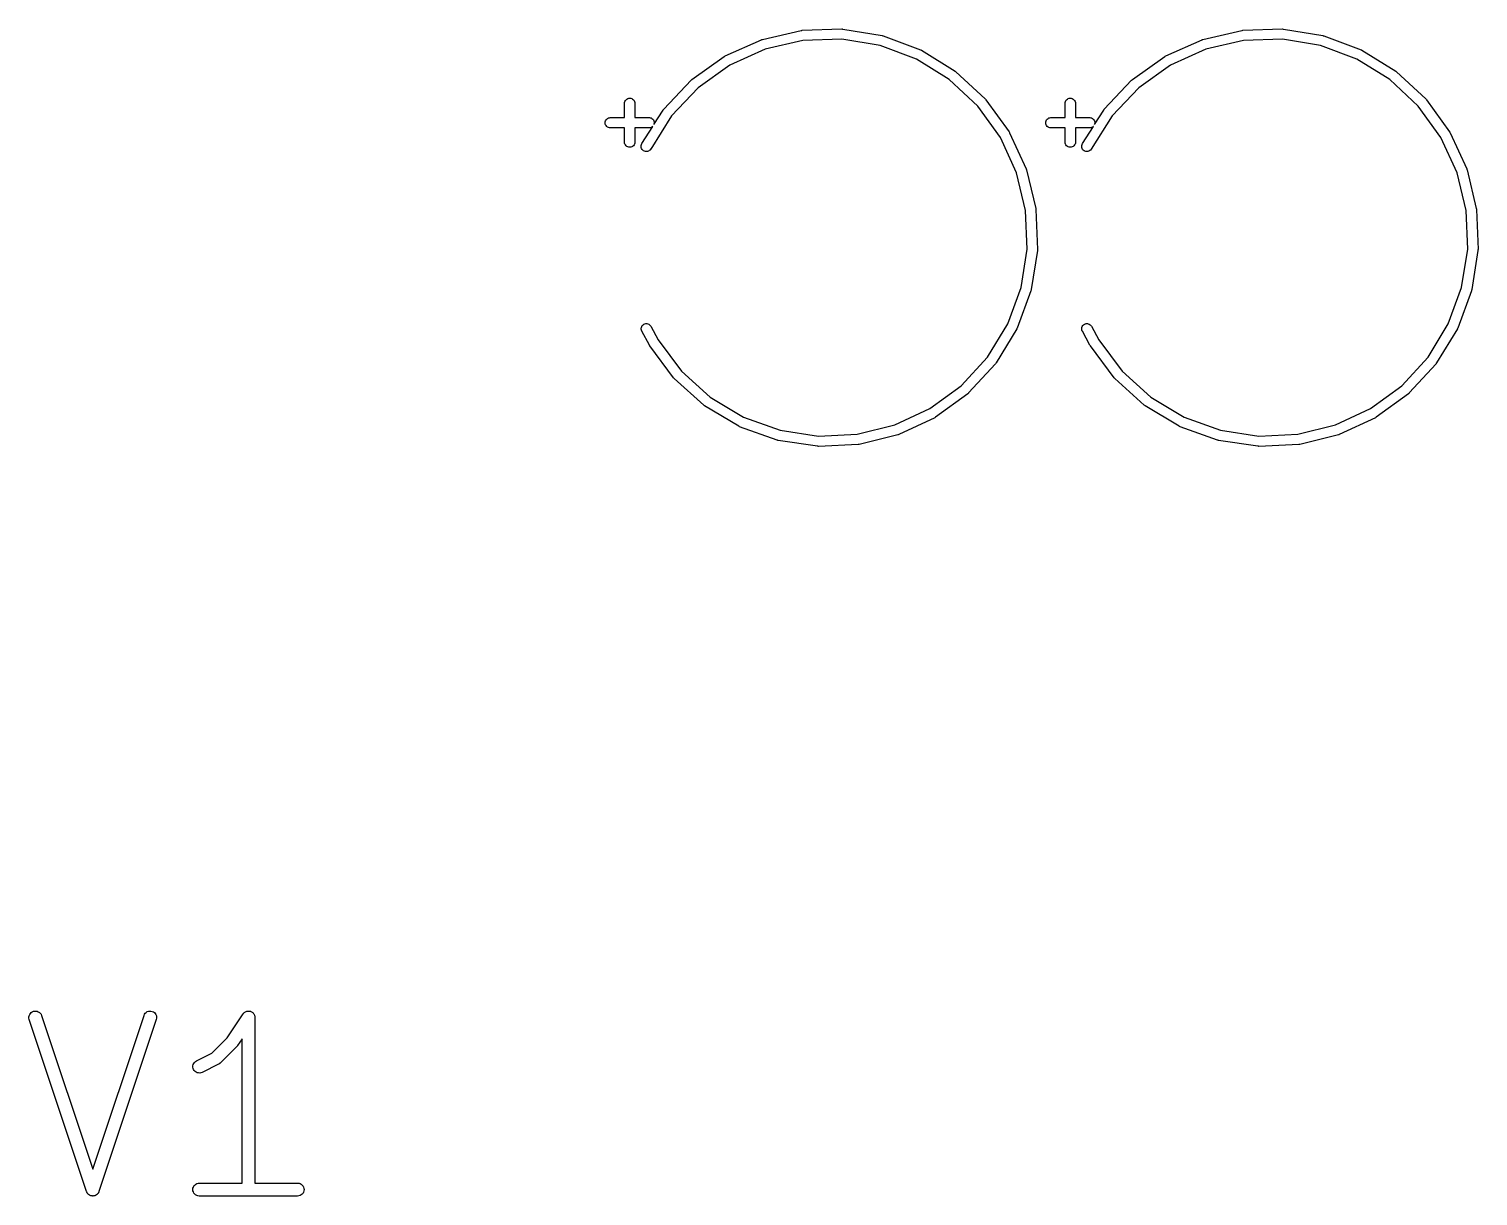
# Model space of a CAD drawing. Extents: x 74.5 to 148.7, y -138.1 to -71.3.
# Drawn here: x 74.51 to 91.35, y -138.14 to -124.58 of the extents above; entities that cross this region are included whole.
import ezdxf

# ---------------------------------------------------------------- set-up
doc = ezdxf.new("R2010")
doc.units = 0
doc.header["$MEASUREMENT"] = 0
doc.layers.add('BLACK', color=7, linetype='CONTINUOUS')

msp = doc.modelspace()

# ---------------------------------------------------------------- linework, layer by layer
at = {"layer": 'BLACK', "linetype": 'CONTINUOUS'}
for p, q in [((83.0293, -124.696), (83.4799, -124.591)), ((83.4799, -124.591), (83.4807, -124.591)), ((83.4807, -124.591), (83.4862, -124.591)), ((83.4862, -124.591), (83.4915, -124.59)), ((83.4915, -124.59), (83.9538, -124.575)), ((83.9538, -124.575), (83.9547, -124.575)), ((83.9547, -124.575), (83.9601, -124.576)), ((83.9601, -124.576), (83.9655, -124.576)), ((83.9655, -124.576), (84.4219, -124.651)), ((88.1493, -124.696), (88.5999, -124.591)), ((88.5999, -124.591), (88.6007, -124.591)), ((88.6007, -124.591), (88.6062, -124.591)), ((88.6062, -124.591), (88.6115, -124.59)), ((88.6115, -124.59), (89.0738, -124.575)), ((89.0738, -124.575), (89.0747, -124.575)), ((89.0747, -124.575), (89.0801, -124.576)), ((89.0801, -124.576), (89.0855, -124.576)), ((89.0855, -124.576), (89.5419, -124.651)), ((82.5964, -124.889), (83.0182, -124.7)), ((83.0182, -124.7), (83.0189, -124.699)), ((83.0189, -124.699), (83.0241, -124.697)), ((83.0241, -124.697), (83.0293, -124.696)), ((83.5012, -124.71), (83.0621, -124.811)), ((83.9518, -124.695), (83.5012, -124.71)), ((84.3965, -124.769), (83.9518, -124.695)), ((84.8186, -124.927), (84.3965, -124.769)), ((84.4219, -124.651), (84.4227, -124.651)), ((84.4227, -124.651), (84.428, -124.653)), ((84.428, -124.653), (84.4332, -124.654)), ((84.4332, -124.654), (84.8663, -124.817)), ((87.7164, -124.889), (88.1382, -124.7)), ((88.1382, -124.7), (88.1389, -124.699)), ((88.1389, -124.699), (88.1441, -124.697)), ((88.1441, -124.697), (88.1493, -124.696)), ((88.6212, -124.71), (88.1821, -124.811)), ((89.0718, -124.695), (88.6212, -124.71)), ((89.5165, -124.769), (89.0718, -124.695)), ((89.9386, -124.927), (89.5165, -124.769)), ((89.5419, -124.651), (89.5427, -124.651)), ((89.5427, -124.651), (89.548, -124.653)), ((89.548, -124.653), (89.5532, -124.654)), ((89.5532, -124.654), (89.9863, -124.817)), ((82.2094, -125.163), (82.5862, -124.895)), ((82.5862, -124.895), (82.5869, -124.895)), ((82.5869, -124.895), (82.5917, -124.892)), ((82.5917, -124.892), (82.5964, -124.889)), ((83.0621, -124.811), (82.651, -124.996)), ((85.2018, -125.164), (84.8186, -124.927)), ((84.8663, -124.817), (84.867, -124.817)), ((84.867, -124.817), (84.8719, -124.819)), ((84.8719, -124.819), (84.8768, -124.822)), ((84.8768, -124.822), (85.27, -125.065)), ((87.3294, -125.163), (87.7062, -124.895)), ((87.7062, -124.895), (87.7069, -124.895)), ((87.7069, -124.895), (87.7117, -124.892)), ((87.7117, -124.892), (87.7164, -124.889)), ((88.1821, -124.811), (87.771, -124.996)), ((90.3218, -125.164), (89.9386, -124.927)), ((89.9863, -124.817), (89.987, -124.817)), ((89.987, -124.817), (89.9919, -124.819)), ((89.9919, -124.819), (89.9968, -124.822)), ((89.9968, -124.822), (90.39, -125.065)), ((82.651, -124.996), (82.2837, -125.258)), ((85.27, -125.065), (85.2707, -125.066)), ((85.2707, -125.066), (85.275, -125.069)), ((85.275, -125.069), (85.2793, -125.073)), ((85.2793, -125.073), (85.6178, -125.388)), ((87.771, -124.996), (87.4037, -125.258)), ((90.39, -125.065), (90.3907, -125.066)), ((90.3907, -125.066), (90.395, -125.069)), ((90.395, -125.069), (90.3993, -125.073)), ((90.3993, -125.073), (90.7378, -125.388)), ((81.8829, -125.507), (82.2005, -125.171)), ((82.2837, -125.258), (81.9742, -125.585)), ((82.2005, -125.171), (82.2011, -125.17)), ((82.2011, -125.17), (82.2053, -125.167)), ((82.2053, -125.167), (82.2094, -125.163)), ((85.5317, -125.472), (85.2018, -125.164)), ((87.0029, -125.507), (87.3205, -125.171)), ((87.4037, -125.258), (87.0942, -125.585)), ((87.3205, -125.171), (87.3211, -125.17)), ((87.3211, -125.17), (87.3253, -125.167)), ((87.3253, -125.167), (87.3294, -125.163)), ((90.6517, -125.472), (90.3218, -125.164)), ((81.4277, -125.437), (81.4286, -125.428)), ((81.4277, -125.605), (81.4277, -125.437)), ((81.4286, -125.428), (81.432, -125.417)), ((81.432, -125.417), (81.4376, -125.407)), ((81.4376, -125.407), (81.4451, -125.397)), ((81.4451, -125.397), (81.4542, -125.39)), ((81.4542, -125.39), (81.4646, -125.384)), ((81.4646, -125.384), (81.4759, -125.381)), ((81.4759, -125.381), (81.4877, -125.38)), ((81.4877, -125.38), (81.4995, -125.381)), ((81.4995, -125.381), (81.5108, -125.384)), ((81.5108, -125.384), (81.5212, -125.39)), ((81.5212, -125.39), (81.5303, -125.397)), ((81.5303, -125.397), (81.5378, -125.407)), ((81.5378, -125.407), (81.5434, -125.417)), ((81.5434, -125.417), (81.5468, -125.428)), ((81.5468, -125.428), (81.5477, -125.437)), ((81.5477, -125.437), (81.5477, -125.605)), ((85.6178, -125.388), (85.6184, -125.388)), ((85.6184, -125.388), (85.6219, -125.392)), ((85.6219, -125.392), (85.6255, -125.397)), ((85.6255, -125.397), (85.8963, -125.772)), ((86.5477, -125.437), (86.5486, -125.428)), ((86.5477, -125.605), (86.5477, -125.437)), ((86.5486, -125.428), (86.552, -125.417)), ((86.552, -125.417), (86.5576, -125.407)), ((86.5576, -125.407), (86.5651, -125.397)), ((86.5651, -125.397), (86.5742, -125.39)), ((86.5742, -125.39), (86.5846, -125.384)), ((86.5846, -125.384), (86.596, -125.381)), ((86.596, -125.381), (86.6077, -125.38)), ((86.6077, -125.38), (86.6195, -125.381)), ((86.6195, -125.381), (86.6308, -125.384)), ((86.6308, -125.384), (86.6412, -125.39)), ((86.6412, -125.39), (86.6503, -125.397)), ((86.6503, -125.397), (86.6578, -125.407)), ((86.6578, -125.407), (86.6634, -125.417)), ((86.6634, -125.417), (86.6668, -125.428)), ((86.6668, -125.428), (86.6677, -125.437)), ((86.6677, -125.437), (86.6677, -125.605)), ((90.7378, -125.388), (90.7384, -125.388)), ((90.7384, -125.388), (90.7419, -125.392)), ((90.7419, -125.392), (90.7455, -125.397)), ((90.7455, -125.397), (91.0163, -125.772)), ((81.2126, -125.632), (81.2201, -125.622)), ((81.2201, -125.622), (81.2292, -125.615)), ((81.2292, -125.615), (81.2396, -125.609)), ((81.2396, -125.609), (81.251, -125.606)), ((81.251, -125.606), (81.2598, -125.605)), ((81.2598, -125.605), (81.4277, -125.605)), ((81.5477, -125.605), (81.7157, -125.605)), ((81.7157, -125.605), (81.7245, -125.606)), ((81.7245, -125.606), (81.7358, -125.609)), ((81.9742, -125.585), (81.731, -125.972)), ((81.7358, -125.609), (81.7462, -125.615)), ((81.7462, -125.615), (81.7553, -125.622)), ((81.7553, -125.622), (81.7628, -125.632)), ((81.769, -125.686), (81.8757, -125.517)), ((81.8757, -125.517), (81.8762, -125.516)), ((81.8762, -125.516), (81.8796, -125.512)), ((81.8796, -125.512), (81.8829, -125.507)), ((85.7956, -125.837), (85.5317, -125.472)), ((86.3326, -125.632), (86.3401, -125.622)), ((86.3401, -125.622), (86.3492, -125.615)), ((86.3492, -125.615), (86.3596, -125.609)), ((86.3596, -125.609), (86.3709, -125.606)), ((86.3709, -125.606), (86.3798, -125.605)), ((86.3798, -125.605), (86.5477, -125.605)), ((86.6677, -125.605), (86.8357, -125.605)), ((86.8357, -125.605), (86.8445, -125.606)), ((86.8445, -125.606), (86.8558, -125.609)), ((87.0942, -125.585), (86.851, -125.972)), ((86.8558, -125.609), (86.8662, -125.615)), ((86.8662, -125.615), (86.8753, -125.622)), ((86.8753, -125.622), (86.8828, -125.632)), ((86.889, -125.686), (86.9957, -125.517)), ((86.9957, -125.517), (86.9962, -125.516)), ((86.9962, -125.516), (86.9996, -125.512)), ((86.9996, -125.512), (87.0029, -125.507)), ((90.9156, -125.837), (90.6517, -125.472)), ((81.2024, -125.665), (81.2036, -125.653)), ((81.2036, -125.677), (81.2024, -125.665)), ((81.2036, -125.653), (81.207, -125.642)), ((81.207, -125.688), (81.2036, -125.677)), ((81.207, -125.642), (81.2126, -125.632)), ((81.2126, -125.698), (81.207, -125.688)), ((81.2201, -125.708), (81.2126, -125.698)), ((81.2292, -125.715), (81.2201, -125.708)), ((81.2396, -125.721), (81.2292, -125.715)), ((81.251, -125.724), (81.2396, -125.721)), ((81.2598, -125.725), (81.251, -125.724)), ((81.4277, -125.725), (81.2598, -125.725)), ((81.4277, -125.893), (81.4277, -125.725)), ((81.7157, -125.725), (81.5477, -125.725)), ((81.5477, -125.725), (81.5477, -125.893)), ((81.6295, -125.908), (81.7561, -125.707)), ((81.7245, -125.724), (81.7157, -125.725)), ((81.7358, -125.721), (81.7245, -125.724)), ((81.7462, -125.715), (81.7358, -125.721)), ((81.7553, -125.708), (81.7462, -125.715)), ((81.7561, -125.707), (81.7553, -125.708)), ((81.7628, -125.632), (81.7684, -125.642)), ((81.7684, -125.642), (81.7718, -125.653)), ((81.7718, -125.677), (81.769, -125.686)), ((81.7718, -125.653), (81.773, -125.665)), ((81.773, -125.665), (81.7718, -125.677)), ((85.8963, -125.772), (85.8963, -125.772)), ((85.8963, -125.772), (85.8963, -125.772)), ((85.8963, -125.772), (85.8968, -125.772)), ((85.8968, -125.772), (85.8995, -125.777)), ((85.8995, -125.777), (85.9022, -125.782)), ((85.9022, -125.782), (86.095, -126.202)), ((86.3224, -125.665), (86.3236, -125.653)), ((86.3236, -125.677), (86.3224, -125.665)), ((86.3236, -125.653), (86.327, -125.642)), ((86.327, -125.688), (86.3236, -125.677)), ((86.327, -125.642), (86.3326, -125.632)), ((86.3326, -125.698), (86.327, -125.688)), ((86.3401, -125.708), (86.3326, -125.698)), ((86.3492, -125.715), (86.3401, -125.708)), ((86.3596, -125.721), (86.3492, -125.715)), ((86.3709, -125.724), (86.3596, -125.721)), ((86.3798, -125.725), (86.3709, -125.724)), ((86.5477, -125.725), (86.3798, -125.725)), ((86.5477, -125.893), (86.5477, -125.725)), ((86.8357, -125.725), (86.6677, -125.725)), ((86.6677, -125.725), (86.6677, -125.893)), ((86.7495, -125.908), (86.8761, -125.707)), ((86.8445, -125.724), (86.8357, -125.725)), ((86.8558, -125.721), (86.8445, -125.724)), ((86.8662, -125.715), (86.8558, -125.721)), ((86.8753, -125.708), (86.8662, -125.715)), ((86.8761, -125.707), (86.8753, -125.708)), ((86.8828, -125.632), (86.8884, -125.642)), ((86.8884, -125.642), (86.8918, -125.653)), ((86.8918, -125.677), (86.889, -125.686)), ((86.8918, -125.653), (86.893, -125.665)), ((86.893, -125.665), (86.8918, -125.677)), ((91.0163, -125.772), (91.0163, -125.772)), ((91.0163, -125.772), (91.0163, -125.772)), ((91.0163, -125.772), (91.0168, -125.772)), ((91.0168, -125.772), (91.0195, -125.777)), ((91.0195, -125.777), (91.0222, -125.782)), ((91.0222, -125.782), (91.215, -126.202)), ((81.4286, -125.902), (81.4277, -125.893)), ((81.432, -125.913), (81.4286, -125.902)), ((81.4376, -125.923), (81.432, -125.913)), ((81.4451, -125.933), (81.4376, -125.923)), ((81.4542, -125.94), (81.4451, -125.933)), ((81.4646, -125.946), (81.4542, -125.94)), ((81.476, -125.949), (81.4646, -125.946)), ((81.4877, -125.95), (81.476, -125.949)), ((81.4995, -125.949), (81.4877, -125.95)), ((81.5108, -125.946), (81.4995, -125.949)), ((81.5212, -125.94), (81.5108, -125.946)), ((81.5303, -125.933), (81.5212, -125.94)), ((81.5378, -125.923), (81.5303, -125.933)), ((81.5434, -125.913), (81.5378, -125.923)), ((81.5468, -125.902), (81.5434, -125.913)), ((81.5477, -125.893), (81.5468, -125.902)), ((81.6203, -125.941), (81.6211, -125.93)), ((81.6217, -125.953), (81.6203, -125.941)), ((81.6211, -125.93), (81.6242, -125.919)), ((81.6254, -125.964), (81.6217, -125.953)), ((81.6242, -125.919), (81.6295, -125.908)), ((85.9835, -126.247), (85.7956, -125.837)), ((86.5486, -125.902), (86.5477, -125.893)), ((86.552, -125.913), (86.5486, -125.902)), ((86.5576, -125.923), (86.552, -125.913)), ((86.5651, -125.933), (86.5576, -125.923)), ((86.5742, -125.94), (86.5651, -125.933)), ((86.5846, -125.946), (86.5742, -125.94)), ((86.596, -125.949), (86.5846, -125.946)), ((86.6077, -125.95), (86.596, -125.949)), ((86.6195, -125.949), (86.6077, -125.95)), ((86.6308, -125.946), (86.6195, -125.949)), ((86.6412, -125.94), (86.6308, -125.946)), ((86.6503, -125.933), (86.6412, -125.94)), ((86.6578, -125.923), (86.6503, -125.933)), ((86.6634, -125.913), (86.6578, -125.923)), ((86.6668, -125.902), (86.6634, -125.913)), ((86.6677, -125.893), (86.6668, -125.902)), ((86.7403, -125.941), (86.7411, -125.93)), ((86.7417, -125.953), (86.7403, -125.941)), ((86.7411, -125.93), (86.7442, -125.919)), ((86.7454, -125.964), (86.7417, -125.953)), ((86.7442, -125.919), (86.7495, -125.908)), ((91.1035, -126.247), (90.9156, -125.837)), ((81.6311, -125.974), (81.6254, -125.964)), ((81.6388, -125.983), (81.6311, -125.974)), ((81.648, -125.991), (81.6388, -125.983)), ((81.6584, -125.996), (81.648, -125.991)), ((81.6697, -125.999), (81.6584, -125.996)), ((81.6813, -126), (81.6697, -125.999)), ((81.693, -125.999), (81.6813, -126)), ((81.7041, -125.995), (81.693, -125.999)), ((81.7144, -125.989), (81.7041, -125.995)), ((81.7233, -125.982), (81.7144, -125.989)), ((81.7306, -125.973), (81.7233, -125.982)), ((81.731, -125.972), (81.7306, -125.973)), ((86.7511, -125.974), (86.7454, -125.964)), ((86.7588, -125.983), (86.7511, -125.974)), ((86.768, -125.991), (86.7588, -125.983)), ((86.7784, -125.996), (86.768, -125.991)), ((86.7897, -125.999), (86.7784, -125.996)), ((86.8013, -126), (86.7897, -125.999)), ((86.813, -125.999), (86.8013, -126)), ((86.8241, -125.995), (86.813, -125.999)), ((86.8344, -125.989), (86.8241, -125.995)), ((86.8433, -125.982), (86.8344, -125.989)), ((86.8506, -125.973), (86.8433, -125.982)), ((86.851, -125.972), (86.8506, -125.973)), ((86.0882, -126.685), (85.9835, -126.247)), ((86.095, -126.202), (86.0953, -126.203)), ((86.0953, -126.203), (86.097, -126.208)), ((86.097, -126.208), (86.0988, -126.213)), ((86.0988, -126.213), (86.2063, -126.663)), ((91.2082, -126.685), (91.1035, -126.247)), ((91.215, -126.202), (91.2153, -126.203)), ((91.2153, -126.203), (91.217, -126.208)), ((91.217, -126.208), (91.2188, -126.213)), ((91.2188, -126.213), (91.3263, -126.663)), ((86.1057, -127.136), (86.0882, -126.685)), ((86.2063, -126.663), (86.2064, -126.664)), ((86.2064, -126.664), (86.2071, -126.669)), ((86.2071, -126.669), (86.2078, -126.675)), ((86.2078, -126.675), (86.2259, -127.137)), ((91.2257, -127.136), (91.2082, -126.685)), ((91.3263, -126.663), (91.3264, -126.664)), ((91.3264, -126.664), (91.3271, -126.669)), ((91.3271, -126.669), (91.3278, -126.675)), ((91.3278, -126.675), (91.3459, -127.137)), ((86.0355, -127.581), (86.1057, -127.136)), ((86.2259, -127.138), (86.2255, -127.143)), ((86.2259, -127.137), (86.2259, -127.138)), ((91.1555, -127.581), (91.2257, -127.136)), ((91.3459, -127.138), (91.3455, -127.143)), ((91.3459, -127.137), (91.3459, -127.138)), ((86.2252, -127.149), (86.1531, -127.605)), ((86.2255, -127.143), (86.2252, -127.149)), ((91.3452, -127.149), (91.2731, -127.605)), ((91.3455, -127.143), (91.3452, -127.149)), ((85.88, -128.004), (86.0355, -127.581)), ((86.1501, -127.617), (85.9907, -128.051)), ((86.1515, -127.612), (86.1501, -127.617)), ((86.1529, -127.606), (86.1515, -127.612)), ((86.1531, -127.605), (86.1529, -127.606)), ((91, -128.004), (91.1555, -127.581)), ((91.2701, -127.617), (91.1107, -128.051)), ((91.2715, -127.612), (91.2701, -127.617)), ((91.2729, -127.606), (91.2715, -127.612)), ((91.2731, -127.605), (91.2729, -127.606)), ((81.6205, -128.054), (81.6228, -128.043)), ((81.6205, -128.066), (81.6205, -128.054)), ((81.6228, -128.077), (81.6205, -128.066)), ((81.6228, -128.043), (81.6273, -128.032)), ((81.6273, -128.088), (81.6228, -128.077)), ((81.6273, -128.032), (81.6338, -128.022)), ((81.6277, -128.089), (81.6273, -128.088)), ((81.7166, -128.251), (81.6277, -128.089)), ((81.6338, -128.022), (81.642, -128.014)), ((81.642, -128.014), (81.6517, -128.007)), ((81.6517, -128.007), (81.6625, -128.003)), ((81.6625, -128.003), (81.674, -128)), ((81.674, -128), (81.6857, -128)), ((81.6857, -128), (81.6972, -128.002)), ((81.6972, -128.002), (81.7081, -128.007)), ((81.7081, -128.007), (81.7179, -128.013)), ((81.7179, -128.013), (81.7262, -128.021)), ((81.7262, -128.021), (81.7328, -128.031)), ((81.7328, -128.031), (81.8198, -128.189)), ((85.6454, -128.389), (85.88, -128.004)), ((85.9856, -128.062), (85.7448, -128.456)), ((85.9879, -128.057), (85.9856, -128.062)), ((85.9904, -128.052), (85.9879, -128.057)), ((85.9907, -128.051), (85.9904, -128.052)), ((86.7405, -128.054), (86.7428, -128.043)), ((86.7405, -128.066), (86.7405, -128.054)), ((86.7428, -128.077), (86.7405, -128.066)), ((86.7428, -128.043), (86.7473, -128.032)), ((86.7473, -128.088), (86.7428, -128.077)), ((86.7473, -128.032), (86.7538, -128.022)), ((86.7477, -128.089), (86.7473, -128.088)), ((86.8366, -128.251), (86.7477, -128.089)), ((86.7538, -128.022), (86.762, -128.014)), ((86.762, -128.014), (86.7717, -128.007)), ((86.7717, -128.007), (86.7825, -128.003)), ((86.7825, -128.003), (86.794, -128)), ((86.794, -128), (86.8057, -128)), ((86.8057, -128), (86.8172, -128.002)), ((86.8172, -128.002), (86.8281, -128.007)), ((86.8281, -128.007), (86.8379, -128.013)), ((86.8379, -128.013), (86.8462, -128.021)), ((86.8462, -128.021), (86.8528, -128.031)), ((86.8528, -128.031), (86.9398, -128.189)), ((90.7654, -128.389), (91, -128.004)), ((91.1056, -128.062), (90.8648, -128.456)), ((91.1079, -128.057), (91.1056, -128.062)), ((91.1104, -128.052), (91.1079, -128.057)), ((91.1107, -128.051), (91.1104, -128.052)), ((81.7187, -128.254), (81.7166, -128.251)), ((81.7206, -128.257), (81.7187, -128.254)), ((81.721, -128.258), (81.7206, -128.257)), ((81.997, -128.629), (81.721, -128.258)), ((81.8198, -128.189), (82.0898, -128.552)), ((86.8387, -128.254), (86.8366, -128.251)), ((86.8406, -128.257), (86.8387, -128.254)), ((86.841, -128.258), (86.8406, -128.257)), ((87.117, -128.629), (86.841, -128.258)), ((86.9398, -128.189), (87.2098, -128.552)), ((85.3405, -128.721), (85.6454, -128.389)), ((85.7378, -128.466), (85.4249, -128.806)), ((85.741, -128.461), (85.7378, -128.466)), ((85.7444, -128.457), (85.741, -128.461)), ((85.7448, -128.456), (85.7444, -128.457)), ((90.4605, -128.721), (90.7654, -128.389)), ((90.8578, -128.466), (90.5449, -128.806)), ((90.861, -128.461), (90.8578, -128.466)), ((90.8644, -128.457), (90.861, -128.461)), ((90.8648, -128.456), (90.8644, -128.457)), ((82.0007, -128.633), (81.997, -128.629)), ((82.0043, -128.637), (82.0007, -128.633)), ((82.0049, -128.637), (82.0043, -128.637)), ((82.3477, -128.948), (82.0049, -128.637)), ((82.0898, -128.552), (82.4239, -128.855)), ((87.1207, -128.633), (87.117, -128.629)), ((87.1243, -128.637), (87.1207, -128.633)), ((87.1249, -128.637), (87.1243, -128.637)), ((87.4677, -128.948), (87.1249, -128.637)), ((87.2098, -128.552), (87.5439, -128.855)), ((84.9769, -128.987), (85.3405, -128.721)), ((85.4161, -128.814), (85.043, -129.088)), ((85.4202, -128.811), (85.4161, -128.814)), ((85.4243, -128.807), (85.4202, -128.811)), ((85.4249, -128.806), (85.4243, -128.807)), ((90.0969, -128.987), (90.4605, -128.721)), ((90.5361, -128.814), (90.163, -129.088)), ((90.5402, -128.811), (90.5361, -128.814)), ((90.5443, -128.807), (90.5402, -128.811)), ((90.5449, -128.806), (90.5443, -128.807)), ((82.3521, -128.951), (82.3477, -128.948)), ((82.3564, -128.954), (82.3521, -128.951)), ((82.3571, -128.955), (82.3564, -128.954)), ((82.7538, -129.193), (82.3571, -128.955)), ((82.4239, -128.855), (82.8105, -129.087)), ((84.5684, -129.178), (84.9769, -128.987)), ((87.4721, -128.951), (87.4677, -128.948)), ((87.4764, -128.954), (87.4721, -128.951)), ((87.4771, -128.955), (87.4764, -128.954)), ((87.8738, -129.193), (87.4771, -128.955)), ((87.5439, -128.855), (87.9305, -129.087)), ((89.6884, -129.178), (90.0969, -128.987)), ((82.8105, -129.087), (83.2347, -129.239)), ((85.033, -129.094), (84.6139, -129.289)), ((85.0376, -129.091), (85.033, -129.094)), ((85.0424, -129.088), (85.0376, -129.091)), ((85.043, -129.088), (85.0424, -129.088)), ((87.9305, -129.087), (88.3547, -129.239)), ((90.153, -129.094), (89.7339, -129.289)), ((90.1576, -129.091), (90.153, -129.094)), ((90.1624, -129.088), (90.1576, -129.091)), ((90.163, -129.088), (90.1624, -129.088)), ((82.7587, -129.195), (82.7538, -129.193)), ((82.7635, -129.198), (82.7587, -129.195)), ((82.7643, -129.198), (82.7635, -129.198)), ((83.1996, -129.354), (82.7643, -129.198)), ((83.2347, -129.239), (83.6804, -129.307)), ((83.6804, -129.307), (84.1307, -129.286)), ((84.1307, -129.286), (84.5684, -129.178)), ((84.6028, -129.293), (84.1537, -129.404)), ((84.608, -129.291), (84.6028, -129.293)), ((84.6131, -129.29), (84.608, -129.291)), ((84.6139, -129.289), (84.6131, -129.29)), ((87.8786, -129.195), (87.8738, -129.193)), ((87.8835, -129.198), (87.8786, -129.195)), ((87.8843, -129.198), (87.8835, -129.198)), ((88.3196, -129.354), (87.8843, -129.198)), ((88.3547, -129.239), (88.8004, -129.307)), ((88.8004, -129.307), (89.2507, -129.286)), ((89.2507, -129.286), (89.6884, -129.178)), ((89.7228, -129.293), (89.2737, -129.404)), ((89.728, -129.291), (89.7228, -129.293)), ((89.7331, -129.29), (89.728, -129.291)), ((89.7339, -129.289), (89.7331, -129.29)), ((83.2048, -129.356), (83.1996, -129.354)), ((83.2101, -129.357), (83.2048, -129.356)), ((83.211, -129.357), (83.2101, -129.357)), ((83.6684, -129.426), (83.211, -129.357)), ((83.6738, -129.426), (83.6684, -129.426)), ((83.6792, -129.427), (83.6738, -129.426)), ((83.68, -129.427), (83.6792, -129.427)), ((84.1421, -129.406), (83.68, -129.427)), ((84.1475, -129.405), (84.1421, -129.406)), ((84.1529, -129.404), (84.1475, -129.405)), ((84.1537, -129.404), (84.1529, -129.404)), ((88.3248, -129.356), (88.3196, -129.354)), ((88.3301, -129.357), (88.3248, -129.356)), ((88.331, -129.357), (88.3301, -129.357)), ((88.7884, -129.426), (88.331, -129.357)), ((88.7938, -129.426), (88.7884, -129.426)), ((88.7992, -129.427), (88.7938, -129.426)), ((88.8, -129.427), (88.7992, -129.427)), ((89.2621, -129.406), (88.8, -129.427)), ((89.2675, -129.405), (89.2621, -129.406)), ((89.2729, -129.404), (89.2675, -129.405)), ((89.2737, -129.404), (89.2729, -129.404)), ((74.5062, -136.059), (74.5088, -136.044)), ((74.5064, -136.073), (74.5062, -136.059)), ((74.5088, -136.044), (74.5142, -136.031)), ((74.5142, -136.031), (74.5221, -136.018)), ((74.5221, -136.018), (74.5323, -136.008)), ((74.5323, -136.008), (74.5443, -135.999)), ((74.5443, -135.999), (74.5577, -135.993)), ((74.5577, -135.993), (74.572, -135.99)), ((74.572, -135.99), (74.5867, -135.99)), ((74.5867, -135.99), (74.6011, -135.993)), ((74.6011, -135.993), (74.6147, -135.998)), ((74.6147, -135.998), (74.6271, -136.006)), ((74.6271, -136.006), (74.6377, -136.016)), ((74.6377, -136.016), (74.6461, -136.028)), ((74.6461, -136.028), (74.6521, -136.041)), ((74.6521, -136.041), (75.2476, -137.828)), ((75.2476, -137.828), (75.8431, -136.041)), ((75.8431, -136.041), (75.8435, -136.04)), ((75.8435, -136.04), (75.8496, -136.027)), ((75.8496, -136.027), (75.8582, -136.015)), ((75.8582, -136.015), (75.869, -136.005)), ((75.869, -136.005), (75.8814, -135.997)), ((75.8814, -135.997), (75.8952, -135.992)), ((75.8952, -135.992), (75.9096, -135.99)), ((75.9096, -135.99), (75.9242, -135.99)), ((75.9242, -135.99), (75.9385, -135.994)), ((75.9385, -135.994), (75.9518, -136)), ((75.9518, -136), (75.9637, -136.008)), ((75.9637, -136.008), (75.9737, -136.019)), ((75.9737, -136.019), (75.9815, -136.031)), ((75.9815, -136.031), (75.9867, -136.045)), ((75.9867, -136.045), (75.9891, -136.06)), ((75.9891, -136.06), (75.9887, -136.074)), ((76.8084, -136.303), (76.9947, -136.023)), ((76.9947, -136.023), (76.9952, -136.022)), ((76.9952, -136.022), (76.9953, -136.022)), ((76.9953, -136.022), (76.9998, -136.017)), ((76.9953, -136.022), (76.9953, -136.022)), ((76.9953, -136.022), (76.9953, -136.022)), ((76.9998, -136.017), (77.0047, -136.011)), ((77.0047, -136.011), (77.0047, -136.011)), ((77.0047, -136.011), (77.0048, -136.011)), ((77.0048, -136.011), (77.0104, -136.007)), ((77.0104, -136.007), (77.0161, -136.002)), ((77.0161, -136.002), (77.0161, -136.002)), ((77.0161, -136.002), (77.0162, -136.002)), ((77.0162, -136.002), (77.0229, -135.998)), ((77.0229, -135.998), (77.029, -135.995)), ((77.029, -135.995), (77.0291, -135.995)), ((77.0291, -135.995), (77.0292, -135.995)), ((77.0292, -135.995), (77.036, -135.993)), ((77.036, -135.993), (77.0431, -135.991)), ((77.0431, -135.991), (77.0432, -135.991)), ((77.0432, -135.991), (77.0501, -135.99)), ((77.0432, -135.991), (77.0432, -135.991)), ((77.0501, -135.99), (77.0577, -135.99)), ((77.0577, -135.99), (77.0578, -135.99)), ((77.0577, -135.99), (77.0577, -135.99)), ((77.0578, -135.99), (77.0649, -135.991)), ((77.0649, -135.991), (77.0722, -135.991)), ((77.0722, -135.991), (77.0723, -135.991)), ((77.0723, -135.991), (77.0723, -135.991)), ((77.0723, -135.991), (77.0791, -135.993)), ((77.0791, -135.993), (77.0862, -135.996)), ((77.0862, -135.996), (77.0863, -135.996)), ((77.0863, -135.996), (77.0863, -135.996)), ((77.0863, -135.996), (77.0924, -135.999)), ((77.0924, -135.999), (77.0991, -136.003)), ((77.0991, -136.003), (77.0991, -136.003)), ((77.0991, -136.003), (77.0992, -136.003)), ((77.0992, -136.003), (77.1044, -136.007)), ((77.1044, -136.007), (77.1104, -136.012)), ((77.1104, -136.012), (77.1104, -136.012)), ((77.1104, -136.012), (77.1104, -136.012)), ((77.1104, -136.012), (77.1149, -136.017)), ((77.1149, -136.017), (77.1196, -136.023)), ((77.1196, -136.023), (77.1196, -136.023)), ((77.1196, -136.023), (77.1197, -136.023)), ((77.1197, -136.023), (77.123, -136.03)), ((77.123, -136.03), (77.1265, -136.036)), ((77.1265, -136.036), (77.1265, -136.036)), ((77.1265, -136.036), (77.1265, -136.036)), ((77.1265, -136.036), (77.1285, -136.043)), ((77.1285, -136.043), (77.1307, -136.05)), ((77.1307, -136.05), (77.1307, -136.05)), ((77.1307, -136.05), (77.1307, -136.05)), ((77.1307, -136.05), (77.1314, -136.057)), ((77.1314, -136.057), (77.1321, -136.065)), ((74.5095, -136.087), (74.5064, -136.073)), ((74.5098, -136.088), (74.5095, -136.087)), ((75.1765, -138.088), (74.5098, -136.088)), ((75.9854, -136.088), (75.3188, -138.088)), ((75.9887, -136.074), (75.9854, -136.088)), ((77.1321, -136.065), (77.1321, -137.99)), ((76.6318, -136.479), (76.8084, -136.303)), ((76.9241, -136.398), (76.9197, -136.404)), ((76.9285, -136.393), (76.9241, -136.398)), ((76.929, -136.392), (76.9285, -136.393)), ((76.9291, -136.392), (76.929, -136.392)), ((76.929, -136.392), (76.929, -136.392)), ((76.929, -136.392), (76.929, -136.392)), ((76.9821, -136.312), (76.9291, -136.392)), ((76.9821, -137.99), (76.9821, -136.312)), ((76.4398, -136.577), (76.4522, -136.569)), ((76.4522, -136.569), (76.6318, -136.479)), ((76.9197, -136.404), (76.7292, -136.594)), ((76.4109, -136.641), (76.4113, -136.626)), ((76.4133, -136.656), (76.4109, -136.641)), ((76.4113, -136.626), (76.4146, -136.612)), ((76.4184, -136.669), (76.4133, -136.656)), ((76.4146, -136.612), (76.4207, -136.599)), ((76.4261, -136.682), (76.4184, -136.669)), ((76.4207, -136.599), (76.4291, -136.587)), ((76.4361, -136.692), (76.4261, -136.682)), ((76.4291, -136.587), (76.4398, -136.577)), ((76.4479, -136.701), (76.4361, -136.692)), ((76.4613, -136.707), (76.4479, -136.701)), ((76.4755, -136.71), (76.4613, -136.707)), ((76.4901, -136.711), (76.4755, -136.71)), ((76.5046, -136.709), (76.4901, -136.711)), ((76.5183, -136.704), (76.5046, -136.709)), ((76.5193, -136.703), (76.5183, -136.704)), ((76.7097, -136.608), (76.5193, -136.703)), ((76.7133, -136.606), (76.7097, -136.608)), ((76.717, -136.604), (76.7133, -136.606)), ((76.7195, -136.602), (76.717, -136.604)), ((76.7221, -136.6), (76.7195, -136.602)), ((76.7252, -136.597), (76.7221, -136.6)), ((76.7285, -136.595), (76.7252, -136.597)), ((76.7292, -136.594), (76.7285, -136.595)), ((76.4107, -138.064), (76.4122, -138.05)), ((76.412, -138.079), (76.4107, -138.064)), ((76.4162, -138.093), (76.412, -138.079)), ((76.4122, -138.05), (76.4166, -138.036)), ((76.4166, -138.036), (76.4235, -138.023)), ((76.4235, -138.023), (76.4329, -138.012)), ((76.4329, -138.012), (76.4442, -138.002)), ((76.4442, -138.002), (76.4571, -137.995)), ((76.4571, -137.995), (76.4711, -137.991)), ((76.4711, -137.991), (76.4857, -137.99)), ((76.4857, -137.99), (76.9821, -137.99)), ((77.1321, -137.99), (77.6286, -137.99)), ((77.6286, -137.99), (77.6296, -137.99)), ((77.6296, -137.99), (77.6442, -137.991)), ((77.6442, -137.991), (77.6581, -137.996)), ((77.6581, -137.996), (77.6709, -138.003)), ((77.6709, -138.003), (77.6822, -138.012)), ((77.6822, -138.012), (77.6913, -138.024)), ((77.6913, -138.024), (77.6981, -138.037)), ((77.702, -138.08), (77.6977, -138.094)), ((77.6981, -138.037), (77.7022, -138.051)), ((77.7036, -138.065), (77.702, -138.08)), ((77.7022, -138.051), (77.7036, -138.065)), ((75.1786, -138.093), (75.1765, -138.088)), ((75.1804, -138.098), (75.1786, -138.093)), ((75.1816, -138.1), (75.1804, -138.098)), ((75.1824, -138.102), (75.1816, -138.1)), ((75.1854, -138.106), (75.1824, -138.102)), ((75.1882, -138.11), (75.1854, -138.106)), ((75.1896, -138.112), (75.1882, -138.11)), ((75.1909, -138.114), (75.1896, -138.112)), ((75.1946, -138.117), (75.1909, -138.114)), ((75.1982, -138.121), (75.1946, -138.117)), ((75.1999, -138.122), (75.1982, -138.121)), ((75.2015, -138.124), (75.1999, -138.122)), ((75.2059, -138.127), (75.2015, -138.124)), ((75.2101, -138.13), (75.2059, -138.127)), ((75.212, -138.131), (75.2101, -138.13)), ((75.2138, -138.132), (75.212, -138.131)), ((75.2187, -138.134), (75.2138, -138.132)), ((75.2234, -138.136), (75.2187, -138.134)), ((75.2255, -138.136), (75.2234, -138.136)), ((75.2275, -138.137), (75.2255, -138.136)), ((75.2326, -138.138), (75.2275, -138.137)), ((75.2377, -138.139), (75.2326, -138.138)), ((75.2398, -138.139), (75.2377, -138.139)), ((75.2419, -138.14), (75.2398, -138.139)), ((75.2471, -138.139), (75.2419, -138.14)), ((75.2523, -138.14), (75.2471, -138.139)), ((75.2544, -138.139), (75.2523, -138.14)), ((75.2565, -138.139), (75.2544, -138.139)), ((75.2616, -138.138), (75.2565, -138.139)), ((75.2667, -138.137), (75.2616, -138.138)), ((75.2687, -138.137), (75.2667, -138.137)), ((75.2708, -138.136), (75.2687, -138.137)), ((75.2756, -138.134), (75.2708, -138.136)), ((75.2805, -138.132), (75.2756, -138.134)), ((75.2823, -138.131), (75.2805, -138.132)), ((75.2842, -138.13), (75.2823, -138.131)), ((75.2885, -138.127), (75.2842, -138.13)), ((75.2929, -138.125), (75.2885, -138.127)), ((75.2945, -138.123), (75.2929, -138.125)), ((75.2963, -138.122), (75.2945, -138.123)), ((75.2999, -138.118), (75.2963, -138.122)), ((75.3037, -138.115), (75.2999, -138.118)), ((75.3049, -138.113), (75.3037, -138.115)), ((75.3064, -138.111), (75.3049, -138.113)), ((75.3092, -138.107), (75.3064, -138.111)), ((75.3123, -138.103), (75.3092, -138.107)), ((75.3132, -138.101), (75.3123, -138.103)), ((75.3143, -138.099), (75.3132, -138.101)), ((75.3163, -138.094), (75.3143, -138.099)), ((75.3184, -138.089), (75.3163, -138.094)), ((75.3188, -138.088), (75.3184, -138.089)), ((76.423, -138.106), (76.4162, -138.093)), ((76.4321, -138.117), (76.423, -138.106)), ((76.4433, -138.127), (76.4321, -138.117)), ((76.4562, -138.134), (76.4433, -138.127)), ((76.4701, -138.138), (76.4562, -138.134)), ((76.4847, -138.14), (76.4701, -138.138)), ((76.4857, -138.14), (76.4847, -138.14)), ((77.6286, -138.14), (76.4857, -138.14)), ((77.6431, -138.138), (77.6286, -138.14)), ((77.6572, -138.134), (77.6431, -138.138)), ((77.6701, -138.127), (77.6572, -138.134)), ((77.6814, -138.118), (77.6701, -138.127)), ((77.6907, -138.107), (77.6814, -138.118)), ((77.6977, -138.094), (77.6907, -138.107))]:
    msp.add_line(p, q, dxfattribs=at)

doc.saveas('drawing.dxf')
